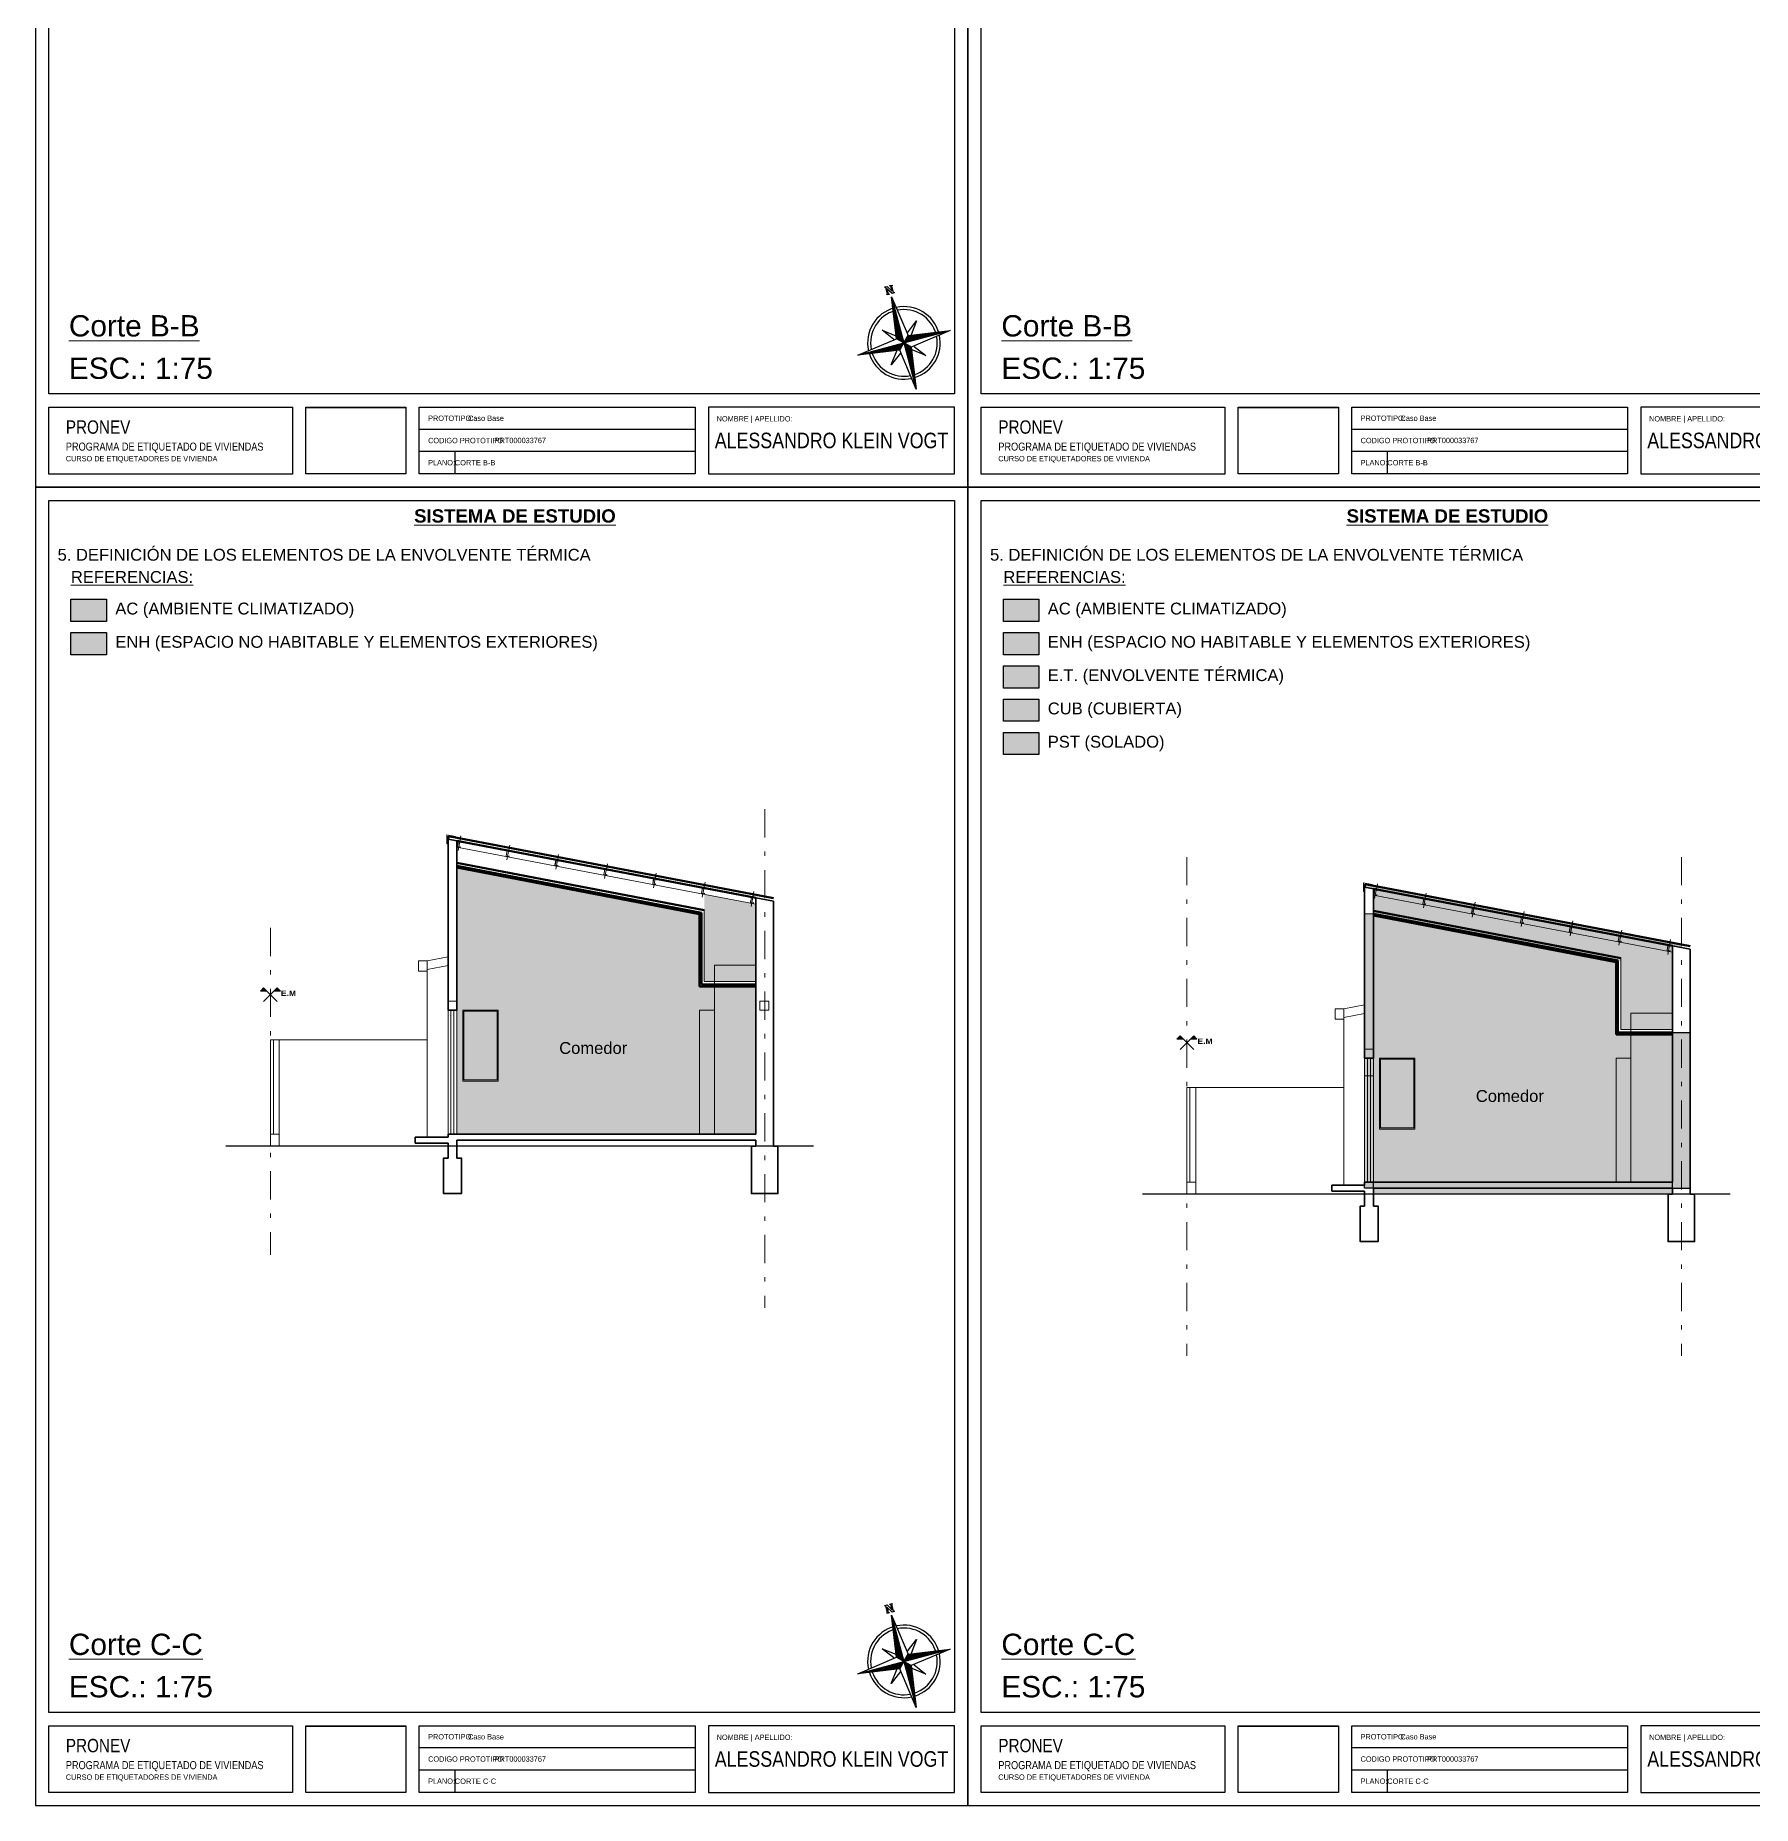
# Model space of a CAD drawing. Header units: millimetres. Extents: x 2761 to 3221, y 1635 to 1962.
# Drawn here: x 3030.78 to 3069.45, y 1743.37 to 1783.25 of the extents above; entities that cross this region are included whole.
import ezdxf

# ---------------------------------------------------------------- set-up
doc = ezdxf.new("R2010")
doc.units = ezdxf.units.MM
doc.linetypes.add('DASHDOT', pattern=[25.4, 12.7, -6.35, 0, -6.35])
for name, color, linetype, lineweight in [('Aberturas', 239, 'Continuous', 18), ('Detalles', 3, 'Continuous', 15), ('Ejes', 3, 'DASHDOT', 13), ('Muros', 6, 'Continuous', 50), ('Muros de la envolvente térmica', 5, 'Continuous', 15), ('Solados de la envolvente térmica', 2, 'Continuous', 15), ('Textos', 3, 'Continuous', 9), ('Vistas', 1, 'Continuous', 20)]:
    doc.layers.add(name, color=color, linetype=linetype, lineweight=lineweight)
for name, color, linetype, lineweight, true_color in [('Ambientes Climatizados', 7, 'Continuous', 15, 0x9fc5e8), ('Cubiertas de la envolvente térmica', 7, 'Continuous', 15, 0xe69138), ('Espacios No Habitables', 7, 'Continuous', 15, 0xb4a7d6)]:
    doc.layers.add(name, color=color, linetype=linetype, lineweight=lineweight, true_color=true_color)
doc.layers.add('No View', color=70, linetype='Continuous', plot=False)
doc.styles.get("Standard").update_dxf_attribs({"font": 'arial.ttf'})
picture_1 = doc.add_image_def('image1.png', size_in_pixel=(356, 237))

# ---------------------------------------------------------------- blocks, each defined once
blk = doc.blocks.new('Rotulo-PRONEV')
at = {"ltscale": 4}
for p, q in [((14.857, 1.299), (8.644, 1.299)), ((14.857, 0.801), (8.644, 0.801))]:
    blk.add_line(p, q, dxfattribs=at)
for points in [[(20.701, 2.099), (0.299, 2.099), (0.299, 29.398), (20.701, 29.398)], [(0.299, 1.797), (5.789, 1.797), (5.789, 0.294), (0.299, 0.294)], [(14.857, 0.296), (8.644, 0.296), (8.644, 1.8), (14.857, 1.8)], [(20.701, 1.8), (15.156, 1.8), (15.156, 0.296), (20.701, 0.296)]]:
    blk.add_lwpolyline(points, close=True, dxfattribs=at)
at = {"layer": 'No View'}
blk.add_line((9.444, 0.801), (9.444, 0.296), dxfattribs=at)
for points in [[(0, 0), (21, 0), (21, 29.7), (0, 29.7)], [(6.088, 1.793), (8.345, 1.793), (8.345, 0.298), (6.088, 0.298)]]:
    blk.add_lwpolyline(points, close=True, dxfattribs=at)
at = {"lineweight": 0, "line_spacing_factor": 0.999934}
for s, insert, char_height, attachment_point in [('{\\fArial Narrow|b0|i0|c0|p34;PROTOTIPO:}', (8.844, 1.55), 0.1202, 4), ('{\\fArial Narrow|b0|i0|c0|p34;Caso Base}', (9.744, 1.55), 0.1202, 4), ('{\\fArial Narrow|b0|i0|c0|p34;NOMBRE | APELLIDO:}', (15.342, 1.599), 0.1202, 1), ('{\\fArial Narrow|b0|i0|c0|p34;ALESSANDRO KLEIN VOGT}', (17.929, 1.048), 0.35, 5), ('{\\fArial Narrow|b0|i0|c0|p34;CODIGO PROTOTIPO}:', (8.844, 1.048), 0.1202, 4), ('{\\fArial Narrow|b0|i0|c0|p34;PRT000033767}', (10.344, 1.05), 0.1202, 4), ('{\\fArial Narrow|b0|i0|c0|p34;PLANO}:', (8.844, 0.55), 0.1202, 4)]:
    blk.add_mtext(s, dxfattribs=dict(at, insert=insert, char_height=char_height, attachment_point=attachment_point))
at = {"lineweight": 0, "insert": (0.685, 1.503), "char_height": 0.1803, "width": 5.63699, "attachment_point": 1, "line_spacing_factor": 0.999934}
blk.add_mtext('{\\fArial Narrow|b0|i0|c0|p34;\\H1.66667x;PRONEV\\P\\H0.6x;PROGRAMA DE ETIQUETADO DE VIVIENDAS \\P\\H0.66667x;CURSO DE ETIQUETADORES DE VIVIENDA}', dxfattribs=at)
image = blk.add_image(picture_1, insert=(6.088, 0.298), size_in_units=(2.257, 1.502))
image.dxf.flags = 7
blk = doc.blocks.new('*X5')
at = {"color": 0, "linetype": 'ByBlock'}
for p, q in [((-217.53, 160.5), (-217.53, 160.5)), ((-217.52, 160.498), (-217.52, 160.5)), ((-217.51, 160.497), (-217.51, 160.5)), ((-217.5, 160.496), (-217.5, 160.5)), ((-217.49, 160.494), (-217.49, 160.5)), ((-217.48, 160.493), (-217.48, 160.5)), ((-217.47, 160.491), (-217.47, 160.5)), ((-217.46, 160.49), (-217.46, 160.5)), ((-217.45, 160.488), (-217.45, 160.5)), ((-217.44, 160.487), (-217.44, 160.5)), ((-217.43, 160.486), (-217.43, 160.5)), ((-217.42, 160.484), (-217.42, 160.5)), ((-217.41, 160.483), (-217.41, 160.5)), ((-217.4, 160.481), (-217.4, 160.5)), ((-217.39, 160.48), (-217.39, 160.5)), ((-217.38, 160.478), (-217.38, 160.5)), ((-217.37, 160.477), (-217.37, 160.5)), ((-217.36, 160.476), (-217.36, 160.5)), ((-217.35, 160.474), (-217.35, 160.5)), ((-217.34, 160.473), (-217.34, 160.5)), ((-217.33, 160.471), (-217.33, 160.5)), ((-217.32, 160.47), (-217.32, 160.5)), ((-217.31, 160.468), (-217.31, 160.5)), ((-217.3, 160.467), (-217.3, 160.5)), ((-217.29, 160.466), (-217.29, 160.5)), ((-217.28, 160.464), (-217.28, 160.5)), ((-217.27, 160.463), (-217.27, 160.5)), ((-217.26, 160.461), (-217.26, 160.5)), ((-217.25, 160.46), (-217.25, 160.5)), ((-217.24, 160.458), (-217.24, 160.5)), ((-217.23, 160.457), (-217.23, 160.5)), ((-217.22, 160.456), (-217.22, 160.5)), ((-217.21, 160.454), (-217.21, 160.5)), ((-217.2, 160.453), (-217.2, 160.5)), ((-217.19, 160.451), (-217.19, 160.5)), ((-217.18, 160.45), (-217.18, 160.5)), ((-217.17, 160.448), (-217.17, 160.5)), ((-217.16, 160.447), (-217.16, 160.5)), ((-217.15, 160.446), (-217.15, 160.5)), ((-217.14, 160.444), (-217.14, 160.5)), ((-217.13, 160.443), (-217.13, 160.5)), ((-217.12, 160.441), (-217.12, 160.5)), ((-217.11, 160.44), (-217.11, 160.5)), ((-217.1, 160.438), (-217.1, 160.5)), ((-217.09, 160.441), (-217.09, 160.5)), ((-217.08, 160.451), (-217.08, 160.5)), ((-217.07, 160.461), (-217.07, 160.5)), ((-217.06, 160.471), (-217.06, 160.5)), ((-217.05, 160.481), (-217.05, 160.5)), ((-217.04, 160.491), (-217.04, 160.5))]:
    blk.add_line(p, q, dxfattribs=at)
blk = doc.blocks.new('Sbpln014')
at = {"color": 0, "linetype": 'ByBlock'}
for p, q in [((-0.156, 0.156), (0, 1.25)), ((0, 1.25), (0.156, 0.156)), ((0, 1.25), (0, 0)), ((-0.234, 0.156), (-0.469, 0.469)), ((-0.469, 0.469), (-0.156, 0.234)), ((0.156, 0.234), (0.469, 0.469)), ((0.469, 0.469), (0.234, 0.156)), ((-1.25, 0), (-0.156, 0.156)), ((-0.156, -0.156), (-1.25, 0)), ((0, 0), (-1.25, 0)), ((-0.156, 0.156), (0, 0)), ((-0.156, -0.156), (0, 0)), ((0, 0), (0.156, 0.156)), ((0, 0), (0.156, -0.156)), ((0, 0), (0, -1.25)), ((1.25, 0), (0, 0)), ((0.156, 0.156), (1.25, 0)), ((-0.469, -0.469), (-0.234, -0.156)), ((-0.156, -0.234), (-0.469, -0.469)), ((0, -1.25), (-0.156, -0.156)), ((0.156, -0.156), (0, -1.25)), ((1.25, 0), (0.156, -0.156)), ((0.469, -0.469), (0.156, -0.234)), ((0.234, -0.156), (0.469, -0.469))]:
    blk.add_line(p, q, dxfattribs=at)
blk.add_lwpolyline([(1.348, 0.064), (1.348, 0.044), (1.328, 0.044), (1.328, 0.103), (1.348, 0.103), (1.348, 0.083), (1.523, 0.083), (1.523, 0.103), (1.543, 0.103), (1.543, 0.044), (1.387, -0.053), (1.523, -0.053), (1.523, -0.034), (1.543, -0.034), (1.543, -0.092), (1.523, -0.092), (1.523, -0.073), (1.348, -0.073), (1.348, -0.092), (1.328, -0.092), (1.328, -0.034), (1.484, 0.064), (1.348, 0.064)], dxfattribs=at)
for radius, start, end in [(0.95, 92.5891, 177.4109), (0.95, 0, 87.4109), (0.873, 93.5464, 176.4536), (0.873, 0, 86.4536), (0.95, 182.5891, 267.4109), (0.873, 183.5464, 266.4536), (0.95, 270, 357.4109), (0.873, 270, 356.4536)]:
    blk.add_arc((0, 0), radius, start, end, dxfattribs=at)
for p, xscale, yscale, zscale, rotation in [((-401.25, -542.578), 2.499999999999996, 2.499999999999996, 2.499999999999996, 270), ((-542.578, 401.25), 2.5, 2.5, 2.5, 180), ((401.25, 542.578), 2.5, 2.5, 2.5, 90)]:
    blk.add_blockref('*X5', p, dxfattribs=dict(at, xscale=xscale, yscale=yscale, zscale=zscale, rotation=rotation))
at = {"color": 0, "linetype": 'ByBlock', "xscale": 2.5, "yscale": 2.5, "zscale": 2.5}
blk.add_blockref('*X5', (542.578, -401.25), dxfattribs=at)
blk = doc.blocks.new('PCF C N10')
at = {"color": 0}
for p, q in [((-0.025, 0.008), (-0.025, 0.092)), ((-0.023, 0.008), (-0.023, 0.092)), ((0.017, 0.1), (-0.017, 0.1)), ((0.017, 0.098), (-0.017, 0.098)), ((0.017, 0.002), (-0.017, 0.002)), ((0.017, 0), (-0.017, 0)), ((0.023, 0.085), (0.023, 0.092)), ((0.023, 0.085), (0.025, 0.085)), ((0.023, 0.008), (0.023, 0.015)), ((0.023, 0.015), (0.025, 0.015)), ((0.025, 0.085), (0.025, 0.092)), ((0.025, 0.008), (0.025, 0.015))]:
    blk.add_line(p, q, dxfattribs=at)
for centre, radius, start, end in [((-0.017, 0.092), 0.008, 90, 180), ((-0.017, 0.008), 0.008, 180, 270), ((-0.017, 0.092), 0.006, 90, 180), ((-0.017, 0.008), 0.006, 180, 270), ((0.017, 0.092), 0.008, 360, 90), ((0.017, 0.092), 0.006, 360, 90), ((0.017, 0.008), 0.008, 270, 360), ((0.017, 0.008), 0.006, 270, 360)]:
    blk.add_arc(centre, radius, start, end, dxfattribs=at)

msp = doc.modelspace()

# ---------------------------------------------------------------- hatches: boundary and pattern name
at = {"layer": 'Ambientes Climatizados'}
h = msp.add_hatch(color=256, dxfattribs=at)
h.dxf.hatch_style = 1
h.paths.add_polyline_path([(3032.382, 1770.545), (3031.582, 1770.545), (3031.582, 1770.045), (3032.382, 1770.045)])
h = msp.add_hatch(color=256, dxfattribs=at)
h.dxf.hatch_style = 1
h.paths.add_polyline_path([(3053.382, 1770.545), (3052.582, 1770.545), (3052.582, 1770.045), (3053.382, 1770.045)])
at = {"layer": 'Ambientes Climatizados', "lineweight": 20, "transparency": 33554559}
h = msp.add_hatch(color=256, dxfattribs=at)
h.dxf.hatch_style = 1
h.paths.add_polyline_path([(3045.74, 1761.291), (3046.074, 1761.291), (3046.074, 1761.824), (3045.74, 1761.824), (3045.74, 1763.45), (3040.274, 1764.499), (3040.274, 1761.291), (3040.274, 1758.492), (3045.74, 1758.492)])
h.paths.add_polyline_path([(3046.074, 1761.291), (3045.74, 1761.291), (3045.74, 1758.492), (3046.074, 1758.492)], flags=17)
h.paths.add_polyline_path([(3047.006, 1761.824), (3046.074, 1761.824), (3046.074, 1758.492), (3047.006, 1758.492)])
h = msp.add_hatch(color=256, dxfattribs=at)
h.dxf.hatch_style = 1
h.paths.add_polyline_path([(3066.381, 1760.211), (3066.715, 1760.211), (3066.715, 1760.745), (3066.381, 1760.745), (3066.381, 1762.371), (3060.916, 1763.42), (3060.916, 1760.211), (3060.916, 1757.412), (3066.381, 1757.412)])
h.paths.add_polyline_path([(3066.715, 1760.211), (3066.381, 1760.211), (3066.381, 1757.412), (3066.715, 1757.412)], flags=17)
h.paths.add_polyline_path([(3067.648, 1760.745), (3066.715, 1760.745), (3066.715, 1757.412), (3067.648, 1757.412)])
at = {"layer": 'Cubiertas de la envolvente térmica', "lineweight": 20, "transparency": 33554559}
h = msp.add_hatch(color=256, dxfattribs=at)
h.dxf.hatch_style = 1
h.paths.add_polyline_path([(3053.382, 1768.295), (3052.582, 1768.295), (3052.582, 1767.795), (3053.382, 1767.795)])
h = msp.add_hatch(color=256, dxfattribs=at)
h.dxf.hatch_style = 1
h.paths.add_polyline_path([(3060.916, 1764.023), (3060.916, 1763.528), (3066.489, 1762.459), (3066.489, 1762.96)])
h.paths.add_polyline_path([(3060.729, 1764.126), (3060.716, 1764.061), (3060.916, 1764.023), (3066.489, 1762.96), (3066.489, 1763.028)])
h.paths.add_polyline_path([(3060.916, 1763.528), (3060.916, 1763.46), (3066.489, 1762.391), (3066.489, 1762.459)])
h.paths.add_polyline_path([(3060.916, 1763.46), (3060.916, 1763.42), (3066.383, 1762.37), (3066.383, 1762.411)])
h.paths.add_polyline_path([(3067.649, 1760.784), (3066.716, 1760.784), (3066.716, 1760.744), (3067.649, 1760.744)])
h.paths.add_polyline_path([(3066.716, 1760.784), (3066.423, 1760.784), (3066.383, 1760.784), (3066.383, 1760.744), (3066.716, 1760.744)])
at = {"layer": 'Espacios No Habitables', "transparency": 33554559}
h = msp.add_hatch(color=256, dxfattribs=at)
h.dxf.hatch_style = 1
h.paths.add_polyline_path([(3032.382, 1769.795), (3031.582, 1769.795), (3031.582, 1769.295), (3032.382, 1769.295)])
h = msp.add_hatch(color=256, dxfattribs=at)
h.dxf.hatch_style = 1
h.paths.add_polyline_path([(3053.382, 1769.795), (3052.582, 1769.795), (3052.582, 1769.295), (3053.382, 1769.295)])
h = msp.add_hatch(color=256, dxfattribs=at)
h.dxf.hatch_style = 1
h.paths.add_polyline_path([(3047.006, 1763.675), (3045.846, 1763.896), (3045.846, 1763.714), (3045.846, 1761.931), (3046.074, 1761.931), (3046.074, 1762.302), (3047.006, 1762.302)])
h.paths.add_polyline_path([(3047.006, 1762.302), (3046.074, 1762.302), (3046.074, 1761.931), (3047.006, 1761.931)])
h = msp.add_hatch(color=256, dxfattribs=at)
h.dxf.hatch_style = 1
h.paths.add_polyline_path([(3066.489, 1763.028), (3066.489, 1762.96), (3067.649, 1762.739), (3067.85, 1762.701), (3067.85, 1762.769)])
h.paths.add_polyline_path([(3067.649, 1762.739), (3066.489, 1762.96), (3066.489, 1762.634), (3066.489, 1760.851), (3066.716, 1760.851), (3066.716, 1761.222), (3067.649, 1761.222)])
h.paths.add_polyline_path([(3067.649, 1761.222), (3066.716, 1761.222), (3066.716, 1760.851), (3067.649, 1760.851)])
at = {"layer": 'Muros de la envolvente térmica'}
h = msp.add_hatch(color=256, dxfattribs=at)
h.dxf.hatch_style = 1
h.paths.add_polyline_path([(3053.382, 1769.045), (3052.582, 1769.045), (3052.582, 1768.545), (3053.382, 1768.545)])
h = msp.add_hatch(dxfattribs=at)
h.set_pattern_fill('ANGLE', color=256, scale=1.3333)
h.set_pattern_definition([(0, (-758.864, -689.545), (0, 9.3131), [6.773164, -2.539937]), (90, (-758.864, -689.545), (-9.3131, 6e-16), [6.773164, -2.539937])])
h.paths.add_polyline_path([(3067.649, 1757.411), (3060.716, 1757.411), (3060.716, 1757.344), (3060.716, 1757.277), (3060.916, 1757.277), (3067.649, 1757.277)])
h.paths.add_polyline_path([(3068.049, 1760.784), (3067.649, 1760.784), (3067.649, 1757.411), (3067.649, 1757.277), (3068.049, 1757.277)])
h.paths.add_polyline_path([(3060.783, 1760.211), (3060.716, 1760.211), (3060.716, 1757.411), (3060.783, 1757.411)])
h.paths.add_polyline_path([(3060.849, 1760.211), (3060.783, 1760.211), (3060.783, 1757.411), (3060.849, 1757.411)])
h.paths.add_polyline_path([(3060.916, 1760.211), (3060.849, 1760.211), (3060.849, 1757.411), (3060.916, 1757.411)])
h.paths.add_polyline_path([(3060.916, 1763.46), (3060.716, 1763.46), (3060.716, 1760.411), (3060.916, 1760.411)])
h.paths.add_polyline_path([(3060.916, 1760.411), (3060.716, 1760.411), (3060.716, 1760.211), (3060.916, 1760.211)])
h.paths.add_polyline_path([(3067.649, 1760.784), (3066.716, 1760.784), (3066.716, 1760.744), (3067.649, 1760.744)])
h.paths.add_polyline_path([(3066.716, 1760.784), (3066.423, 1760.784), (3066.383, 1760.784), (3066.383, 1760.744), (3066.716, 1760.744)])
h.paths.add_polyline_path([(3066.423, 1762.404), (3066.383, 1762.411), (3066.383, 1760.784), (3066.423, 1760.784)])
h.paths.add_polyline_path([(3060.916, 1763.46), (3060.916, 1763.42), (3066.383, 1762.37), (3066.383, 1762.411)])
h = msp.add_hatch(color=256, dxfattribs=at)
h.dxf.hatch_style = 1
h.paths.add_polyline_path([(3068.049, 1760.784), (3067.649, 1760.784), (3067.649, 1757.411), (3067.649, 1757.277), (3068.049, 1757.277)])
h.paths.add_polyline_path([(3060.916, 1763.46), (3060.716, 1763.46), (3060.716, 1760.411), (3060.916, 1760.411)])
h.paths.add_polyline_path([(3060.916, 1760.411), (3060.716, 1760.411), (3060.716, 1760.211), (3060.916, 1760.211)])
h.paths.add_polyline_path([(3060.783, 1760.211), (3060.716, 1760.211), (3060.716, 1757.411), (3060.783, 1757.411)])
h.paths.add_polyline_path([(3060.849, 1760.211), (3060.783, 1760.211), (3060.783, 1757.411), (3060.849, 1757.411)])
h.paths.add_polyline_path([(3060.916, 1760.211), (3060.849, 1760.211), (3060.849, 1757.411), (3060.916, 1757.411)])
h.paths.add_polyline_path([(3060.916, 1757.411), (3060.716, 1757.411), (3060.716, 1757.344), (3060.716, 1757.277), (3060.916, 1757.277)])
at = {"layer": 'Muros de la envolvente térmica', "transparency": 33554559}
h = msp.add_hatch(color=256, dxfattribs=at)
h.dxf.hatch_style = 1
h.paths.add_polyline_path([(3066.423, 1762.404), (3066.383, 1762.411), (3066.383, 1760.784), (3066.423, 1760.784)])
at = {"layer": 'Solados de la envolvente térmica', "lineweight": 20, "transparency": 33554559}
h = msp.add_hatch(color=256, dxfattribs=at)
h.dxf.hatch_style = 1
h.paths.add_polyline_path([(3053.382, 1767.545), (3052.582, 1767.545), (3052.582, 1767.045), (3053.382, 1767.045)])
h = msp.add_hatch(color=256, dxfattribs=at)
h.dxf.hatch_style = 1
h.paths.add_polyline_path([(3067.649, 1757.411), (3060.916, 1757.411), (3060.916, 1757.277), (3067.649, 1757.277)])
h.paths.add_polyline_path([(3067.649, 1757.277), (3060.916, 1757.277), (3060.916, 1757.144), (3067.649, 1757.144)])
at = {"layer": 'Textos', "true_color": 0xc7c8ca}
h = msp.add_hatch(color=9, dxfattribs=at)
h.paths.add_polyline_path([(3035.922, 1761.79), (3035.85, 1761.716), (3035.996, 1761.716)])
h.paths.add_polyline_path([(3036.229, 1761.79), (3036.156, 1761.716), (3036.3, 1761.716)])
h = msp.add_hatch(color=9, dxfattribs=at)
h.paths.add_polyline_path([(3056.563, 1760.71), (3056.491, 1760.636), (3056.636, 1760.636)])
h.paths.add_polyline_path([(3056.87, 1760.71), (3056.796, 1760.636), (3056.941, 1760.636)])

# ---------------------------------------------------------------- linework, layer by layer
at = {"layer": 'Aberturas', "color": 9, "lineweight": 20, "true_color": 0xc7c8ca}
for p, q in [((3040.075, 1761.291), (3040.075, 1758.492)), ((3040.141, 1761.291), (3040.141, 1758.492)), ((3040.208, 1761.291), (3040.208, 1758.492)), ((3040.274, 1761.291), (3040.274, 1758.492)), ((3060.716, 1760.211), (3060.716, 1757.411)), ((3060.783, 1760.211), (3060.783, 1757.411)), ((3060.849, 1760.211), (3060.849, 1757.411)), ((3060.916, 1760.211), (3060.916, 1757.411))]:
    msp.add_line(p, q, dxfattribs=at)
for points in [[(3040.408, 1761.291), (3041.208, 1761.291), (3041.208, 1759.691), (3040.408, 1759.691)], [(3040.435, 1761.264), (3041.181, 1761.264), (3041.181, 1759.718), (3040.435, 1759.718)], [(3061.05, 1760.211), (3061.85, 1760.211), (3061.85, 1758.611), (3061.05, 1758.611)], [(3061.077, 1760.184), (3061.823, 1760.184), (3061.823, 1758.637), (3061.077, 1758.637)]]:
    msp.add_lwpolyline(points, close=True, dxfattribs=at)
at = {"layer": 'Detalles', "color": 9, "lineweight": 20, "true_color": 0xc7c8ca}
for p, q in [((3040.274, 1764.957), (3047.006, 1763.675)), ((3040.364, 1765.217), (3040.301, 1764.883)), ((3041.464, 1765.007), (3041.401, 1764.672)), ((3042.564, 1764.797), (3042.501, 1764.463)), ((3043.664, 1764.588), (3043.601, 1764.254)), ((3044.765, 1764.378), (3044.701, 1764.044)), ((3045.865, 1764.169), (3045.801, 1763.835)), ((3061.006, 1764.138), (3060.942, 1763.804)), ((3046.965, 1763.959), (3046.901, 1763.625)), ((3060.916, 1763.877), (3067.649, 1762.595)), ((3062.106, 1763.927), (3062.042, 1763.593)), ((3063.206, 1763.718), (3063.143, 1763.383)), ((3045.846, 1763.538), (3045.846, 1761.931)), ((3064.307, 1763.508), (3064.243, 1763.174)), ((3065.407, 1763.299), (3065.344, 1762.964)), ((3066.508, 1763.089), (3066.444, 1762.755)), ((3067.608, 1762.879), (3067.544, 1762.545)), ((3066.489, 1762.459), (3066.489, 1760.851)), ((3045.846, 1761.931), (3047.006, 1761.931)), ((3066.489, 1760.851), (3067.649, 1760.851))]:
    msp.add_line(p, q, dxfattribs=at)
for points in [[(3040.075, 1765.038), (3040.075, 1765.038), (3040.048, 1765.038), (3040.048, 1765.238), (3040.243, 1765.2), (3040.238, 1765.177)], [(3060.716, 1763.958), (3060.716, 1763.958), (3060.69, 1763.958), (3060.69, 1764.159), (3060.885, 1764.121), (3060.88, 1764.097)]]:
    msp.add_lwpolyline(points, dxfattribs=at)
for points in [[(3040.075, 1761.291), (3040.274, 1761.291), (3040.274, 1761.491), (3040.075, 1761.491)], [(3047.098, 1761.291), (3047.298, 1761.291), (3047.298, 1761.491), (3047.098, 1761.491)], [(3060.716, 1760.211), (3060.916, 1760.211), (3060.916, 1760.411), (3060.716, 1760.411)]]:
    msp.add_lwpolyline(points, close=True, dxfattribs=at)
at = {"layer": 'Ejes', "color": 9, "ltscale": 0.05, "true_color": 0xc7c8ca}
for p, q in [((3047.207, 1765.816), (3047.207, 1754.585)), ((3056.716, 1764.736), (3056.716, 1753.503)), ((3067.85, 1764.736), (3067.85, 1753.503)), ((3036.076, 1763.141), (3036.076, 1755.774))]:
    msp.add_line(p, q, dxfattribs=at)
at = {"layer": 'Muros', "color": 9, "lineweight": 35, "true_color": 0xc7c8ca}
for p, q in [((3040.075, 1765.14), (3040.075, 1761.291)), ((3040.274, 1765.102), (3040.274, 1761.291)), ((3060.716, 1764.061), (3060.716, 1760.211)), ((3047.006, 1763.819), (3047.006, 1758.492)), ((3047.006, 1763.819), (3047.406, 1763.743)), ((3047.406, 1763.743), (3047.406, 1758.225)), ((3060.916, 1764.023), (3060.916, 1760.211)), ((3067.649, 1762.739), (3067.649, 1757.411)), ((3067.649, 1762.739), (3068.049, 1762.663)), ((3068.049, 1762.663), (3068.049, 1757.144)), ((3047.006, 1758.492), (3040.075, 1758.492)), ((3040.075, 1758.492), (3040.075, 1758.425)), ((3040.075, 1758.425), (3039.339, 1758.425)), ((3039.339, 1758.425), (3039.339, 1758.292)), ((3039.339, 1758.292), (3040.075, 1758.292)), ((3040.075, 1758.292), (3040.075, 1757.958)), ((3047.006, 1758.358), (3040.274, 1758.358)), ((3040.274, 1758.358), (3040.274, 1757.958)), ((3047.006, 1758.358), (3047.006, 1758.225)), ((3060.716, 1757.344), (3059.98, 1757.344)), ((3059.98, 1757.344), (3059.98, 1757.211)), ((3067.649, 1757.411), (3060.716, 1757.411)), ((3060.716, 1757.411), (3060.716, 1757.344)), ((3067.649, 1757.277), (3060.916, 1757.277)), ((3060.916, 1757.277), (3060.916, 1756.877)), ((3067.649, 1757.277), (3067.649, 1757.144)), ((3059.98, 1757.211), (3060.716, 1757.211)), ((3060.716, 1757.211), (3060.716, 1756.877))]:
    msp.add_line(p, q, dxfattribs=at)
at = {"layer": 'Muros', "color": 9, "true_color": 0xc7c8ca}
for p, q in [((3040.087, 1765.206), (3047.406, 1763.811)), ((3040.274, 1765.102), (3047.006, 1763.819)), ((3040.274, 1764.608), (3045.846, 1763.538)), ((3040.274, 1764.54), (3045.78, 1763.483)), ((3040.274, 1764.499), (3045.74, 1763.45)), ((3060.729, 1764.126), (3068.049, 1762.731)), ((3060.916, 1764.023), (3067.649, 1762.739)), ((3045.74, 1763.491), (3045.74, 1761.824)), ((3045.78, 1763.483), (3045.78, 1761.864)), ((3060.916, 1763.528), (3066.489, 1762.459)), ((3060.916, 1763.46), (3066.423, 1762.404)), ((3060.916, 1763.42), (3066.383, 1762.37)), ((3066.383, 1762.411), (3066.383, 1760.744)), ((3066.423, 1762.404), (3066.423, 1760.784)), ((3045.74, 1761.824), (3047.006, 1761.824)), ((3045.78, 1761.864), (3047.006, 1761.864)), ((3066.383, 1760.744), (3067.649, 1760.744)), ((3066.423, 1760.784), (3067.649, 1760.784))]:
    msp.add_line(p, q, dxfattribs=at)
for points in [[(3040.075, 1765.14), (3040.087, 1765.206)], [(3060.716, 1764.061), (3060.729, 1764.126)]]:
    msp.add_lwpolyline(points, dxfattribs=at)
at = {"layer": 'Muros', "color": 9, "lineweight": 35, "true_color": 0xc7c8ca}
for points in [[(3040.075, 1765.14), (3040.274, 1765.102)], [(3060.716, 1764.061), (3060.916, 1764.023)], [(3040.274, 1761.291), (3040.075, 1761.291)], [(3060.916, 1760.211), (3060.716, 1760.211)], [(3047.006, 1758.225), (3046.907, 1758.225), (3046.907, 1757.159), (3047.506, 1757.159), (3047.506, 1758.225), (3047.406, 1758.225)], [(3040.075, 1757.958), (3039.977, 1757.958), (3039.977, 1757.159), (3040.377, 1757.159), (3040.377, 1757.958), (3040.274, 1757.958)], [(3060.716, 1756.877), (3060.619, 1756.877), (3060.619, 1756.077), (3061.019, 1756.077), (3061.019, 1756.877), (3060.916, 1756.877)], [(3067.649, 1757.144), (3067.55, 1757.144), (3067.55, 1756.077), (3068.15, 1756.077), (3068.15, 1757.144), (3068.049, 1757.144)]]:
    msp.add_lwpolyline(points, dxfattribs=at)
at = {"layer": 'Muros de la envolvente térmica'}
for p, q in [((3060.916, 1763.46), (3060.716, 1763.46)), ((3066.423, 1760.784), (3066.383, 1760.784))]:
    msp.add_line(p, q, dxfattribs=at)
at = {"layer": 'No View'}
for p, q in [((3067.649, 1760.784), (3068.049, 1760.784)), ((3060.716, 1757.277), (3060.716, 1757.344)), ((3060.916, 1757.277), (3060.716, 1757.277)), ((3060.916, 1757.277), (3060.916, 1757.411)), ((3067.649, 1757.277), (3067.649, 1757.411)), ((3067.649, 1757.277), (3068.049, 1757.277))]:
    msp.add_line(p, q, dxfattribs=at)
for points in [[(3031.582, 1770.545), (3032.382, 1770.545), (3032.382, 1770.045), (3031.582, 1770.045)], [(3052.582, 1770.545), (3053.382, 1770.545), (3053.382, 1770.045), (3052.582, 1770.045)], [(3031.582, 1769.795), (3032.382, 1769.795), (3032.382, 1769.295), (3031.582, 1769.295)], [(3052.582, 1769.795), (3053.382, 1769.795), (3053.382, 1769.295), (3052.582, 1769.295)], [(3052.582, 1769.045), (3053.382, 1769.045), (3053.382, 1768.545), (3052.582, 1768.545)], [(3052.582, 1768.295), (3053.382, 1768.295), (3053.382, 1767.795), (3052.582, 1767.795)], [(3052.582, 1767.545), (3053.382, 1767.545), (3053.382, 1767.045), (3052.582, 1767.045)]]:
    msp.add_lwpolyline(points, close=True, dxfattribs=at)
at = {"layer": 'Textos', "color": 9, "true_color": 0xc7c8ca}
for p, q in [((3035.922, 1761.79), (3035.85, 1761.716)), ((3035.996, 1761.716), (3035.85, 1761.716)), ((3035.922, 1761.79), (3036.229, 1761.483)), ((3035.922, 1761.483), (3036.229, 1761.79)), ((3036.3, 1761.716), (3036.156, 1761.716)), ((3036.229, 1761.79), (3036.3, 1761.716)), ((3056.563, 1760.71), (3056.491, 1760.636)), ((3056.636, 1760.636), (3056.491, 1760.636)), ((3056.563, 1760.71), (3056.87, 1760.402)), ((3056.563, 1760.402), (3056.87, 1760.71)), ((3056.941, 1760.636), (3056.796, 1760.636)), ((3056.87, 1760.71), (3056.941, 1760.636))]:
    msp.add_line(p, q, dxfattribs=at)
at = {"layer": 'Vistas', "color": 9, "lineweight": 20, "true_color": 0xc7c8ca}
for p, q in [((3040.075, 1762.49), (3039.608, 1762.401)), ((3039.608, 1762.401), (3039.608, 1758.425)), ((3040.075, 1762.293), (3039.608, 1762.204)), ((3046.074, 1762.302), (3046.074, 1758.492)), ((3046.074, 1762.302), (3047.006, 1762.302)), ((3045.74, 1761.291), (3045.74, 1758.492)), ((3045.74, 1761.291), (3046.074, 1761.291)), ((3060.716, 1761.41), (3060.25, 1761.321)), ((3060.25, 1761.321), (3060.25, 1757.344)), ((3060.716, 1761.213), (3060.25, 1761.124)), ((3066.716, 1761.222), (3066.716, 1757.411)), ((3066.716, 1761.222), (3067.649, 1761.222)), ((3036.275, 1760.624), (3039.608, 1760.624)), ((3066.383, 1760.211), (3066.383, 1757.411)), ((3066.383, 1760.211), (3066.716, 1760.211)), ((3056.915, 1759.544), (3060.25, 1759.544))]:
    msp.add_line(p, q, dxfattribs=at)
at = {"layer": 'Vistas', "color": 9, "lineweight": 30, "true_color": 0xc7c8ca}
for p, q in [((3048.306, 1758.225), (3035.071, 1758.225)), ((3068.949, 1757.144), (3055.712, 1757.144))]:
    msp.add_line(p, q, dxfattribs=at)
at = {"layer": 'Vistas', "color": 9, "lineweight": 20, "true_color": 0xc7c8ca}
for points in [[(3039.608, 1762.401), (3039.411, 1762.401), (3039.411, 1762.166), (3039.608, 1762.166)], [(3060.25, 1761.321), (3060.053, 1761.321), (3060.053, 1761.086), (3060.25, 1761.086)], [(3036.076, 1760.624), (3036.142, 1760.624), (3036.142, 1758.492), (3036.076, 1758.492)], [(3036.076, 1760.624), (3036.275, 1760.624), (3036.275, 1758.492), (3036.076, 1758.492)], [(3056.716, 1759.544), (3056.783, 1759.544), (3056.783, 1757.411), (3056.716, 1757.411)], [(3056.716, 1759.544), (3056.915, 1759.544), (3056.915, 1757.411), (3056.716, 1757.411)], [(3036.275, 1758.492), (3036.075, 1758.492), (3036.075, 1758.225), (3036.275, 1758.225)], [(3056.915, 1757.411), (3056.715, 1757.411), (3056.715, 1757.144), (3056.915, 1757.144)]]:
    msp.add_lwpolyline(points, close=True, dxfattribs=at)

# ---------------------------------------------------------------- block references
for p in [(3030.783, 1773.071), (3051.783, 1773.071), (3030.783, 1743.371), (3051.783, 1743.371)]:
    msp.add_blockref('Rotulo-PRONEV', p)
at = {"color": 9, "ltscale": 0.7, "true_color": 0xc7c8ca, "xscale": 0.8605317641614497, "yscale": 0.8605317641614497, "zscale": 0.8605317641614497, "rotation": 105.0000000000084}
for p in [(3050.343, 1776.319), (3050.343, 1746.619)]:
    msp.add_blockref('Sbpln014', p, dxfattribs=at)
at = {"layer": 'Detalles', "color": 9, "lineweight": 20, "true_color": 0xc7c8ca, "rotation": 169.2096655938015}
for p, xscale, yscale, zscale in [((3040.34, 1765.09), -1.333, 1.333, 1.333), ((3041.44, 1764.879), -1.333, 1.333, 1.333), ((3042.54, 1764.67), -1.333, 1.333, 1.333), ((3043.64, 1764.46), -1.333, 1.333, 1.333), ((3044.74, 1764.251), -1.333, 1.333, 1.333), ((3045.84, 1764.041), -1.333, 1.333, 1.333), ((3046.941, 1763.832), -1.333, 1.333, 1.333), ((3060.982, 1764.01), -1.3333, 1.3333, 1.3333), ((3062.082, 1763.799), -1.3333, 1.3333, 1.3333), ((3063.182, 1763.59), -1.3333, 1.3333, 1.3333), ((3064.283, 1763.38), -1.3333, 1.3333, 1.3333), ((3065.383, 1763.171), -1.3333, 1.3333, 1.3333), ((3066.483, 1762.961), -1.3333, 1.3333, 1.3333), ((3067.584, 1762.752), -1.3333, 1.3333, 1.3333)]:
    msp.add_blockref('PCF C N10', p, dxfattribs=dict(at, xscale=xscale, yscale=yscale, zscale=zscale))

# ---------------------------------------------------------------- texts
at = {"lineweight": 0, "char_height": 0.1202, "attachment_point": 4, "line_spacing_factor": 0.999934}
for s, insert in [('{\\C7;CORTE B-B}', (3040.227, 1773.62)), ('{\\C7;CORTE B-B}', (3061.227, 1773.62)), ('{\\C7;CORTE C-C}', (3040.227, 1743.92)), ('{\\C7;CORTE C-C}', (3061.227, 1743.92))]:
    msp.add_mtext(s, dxfattribs=dict(at, insert=insert))
at = {"layer": 'Textos', "color": 7}
for s, insert, char_height, width, attachment_point in [('{\\LCorte B-B}', (3031.537, 1776.944), 0.48, 9.84104, 1), ('{\\LCorte B-B}', (3052.537, 1776.944), 0.48, 9.84104, 1), ('ESC.: 1:75', (3031.537, 1775.989), 0.48, 9.84104, 1), ('ESC.: 1:75', (3052.537, 1775.989), 0.48, 9.84104, 1), ('{\\fArial|b1|i0|c0|p34;\\LSISTEMA DE ESTUDIO}', (3041.582, 1772.419), 0.3, 13.77599, 5), ('{\\fArial|b1|i0|c0|p34;\\LSISTEMA DE ESTUDIO}', (3062.582, 1772.419), 0.3, 13.77599, 5), ('5. DEFINICIÓN DE LOS ELEMENTOS DE LA ENVOLVENTE TÉRMICA', (3031.282, 1771.545), 0.2667, 13.77599, 4), ('5. DEFINICIÓN DE LOS ELEMENTOS DE LA ENVOLVENTE TÉRMICA', (3052.282, 1771.545), 0.2667, 13.77599, 4), ('{\\LREFERENCIAS:}', (3031.582, 1771.045), 0.2667, 13.77599, 4), ('{\\LREFERENCIAS:}', (3052.582, 1771.045), 0.2667, 13.77599, 4), ('AC (AMBIENTE CLIMATIZADO)', (3032.582, 1770.295), 0.2667, 13.77599, 4), ('AC (AMBIENTE CLIMATIZADO)', (3053.582, 1770.295), 0.2667, 13.77599, 4), ('ENH (ESPACIO NO HABITABLE Y ELEMENTOS EXTERIORES)', (3032.582, 1769.545), 0.2667, 13.77599, 4), ('ENH (ESPACIO NO HABITABLE Y ELEMENTOS EXTERIORES)', (3053.582, 1769.545), 0.2667, 13.77599, 4), ('E.T. (ENVOLVENTE TÉRMICA)', (3053.582, 1768.795), 0.2667, 13.77599, 4), ('CUB (CUBIERTA)', (3053.582, 1768.045), 0.2667, 13.77599, 4), ('PST (SOLADO)', (3053.582, 1767.295), 0.2667, 13.77599, 4), ('{\\LCorte C-C}', (3031.537, 1747.244), 0.48, 9.84104, 1), ('{\\LCorte C-C}', (3052.537, 1747.244), 0.48, 9.84104, 1), ('ESC.: 1:75', (3031.537, 1746.289), 0.48, 9.84104, 1), ('ESC.: 1:75', (3052.537, 1746.289), 0.48, 9.84104, 1)]:
    msp.add_mtext(s, dxfattribs=dict(at, insert=insert, char_height=char_height, width=width, attachment_point=attachment_point))
at = {"layer": 'Textos', "color": 9, "true_color": 0xc7c8ca, "attachment_point": 3}
for insert, char_height, width in [((3036.653, 1761.73), 0.11997, 1.68742), ((3057.294, 1760.649), 0.12, 1.6878)]:
    msp.add_mtext('{\\fArial Black|b0|i0|c0|p34;E.M}', dxfattribs=dict(at, insert=insert, char_height=char_height, width=width))
at = {"layer": 'Textos', "color": 7, "lineweight": 20, "attachment_point": 3}
for insert, char_height, width in [((3044.111, 1760.57), 0.2666, 1.96673), ((3064.754, 1759.489), 0.26666, 1.96718)]:
    msp.add_mtext('{\\fArial|b0|i0|c0|p34;Comedor}', dxfattribs=dict(at, insert=insert, char_height=char_height, width=width))

doc.saveas('drawing.dxf')
